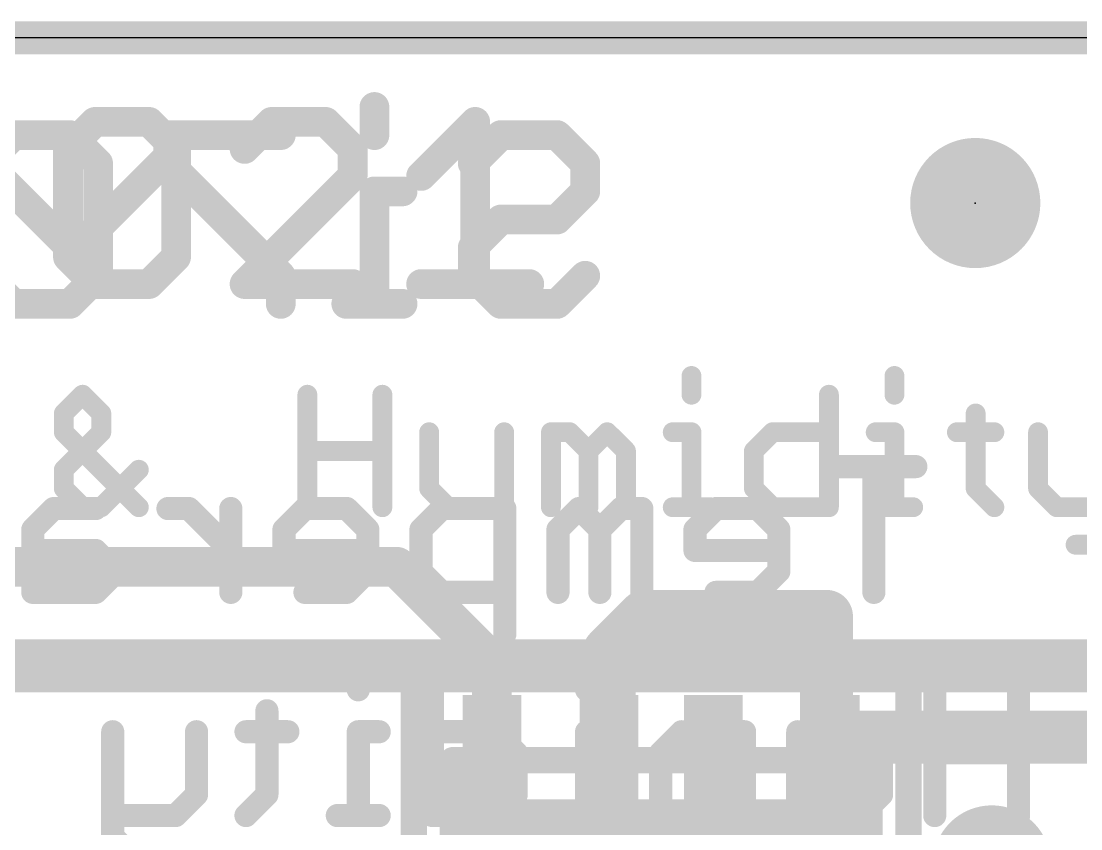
# Model space of a CAD drawing. Extents: x -0.1 to 25.5, y -0.1 to 17.9.
# Drawn here: x 12.23 to 20.37, y 11.7 to 17.91 of the extents above; entities that cross this region are included whole.
import ezdxf

# ---------------------------------------------------------------- set-up
doc = ezdxf.new("R2010")
doc.units = 0
for name, color, linetype in [('1', 12, 'CONTINUOUS'), ('16', 5, 'CONTINUOUS'), ('18', 110, 'CONTINUOUS'), ('20', 53, 'CONTINUOUS'), ('21', 40, 'CONTINUOUS'), ('22', 6, 'CONTINUOUS'), ('23', 53, 'CONTINUOUS'), ('51', 253, 'CONTINUOUS')]:
    doc.layers.add(name, color=color, linetype=linetype)

# ---------------------------------------------------------------- blocks, each defined once
blk = doc.blocks.new('PIE')
at = {"const_width": 0.5}
blk.add_lwpolyline([(0, -0.25, 1), (0, 0.25, 1), (0, -0.25)], format="xyb", dxfattribs=at)
blk = doc.blocks.new('RECT')
blk.add_solid([(-0.5, -0.5), (0.5, -0.5), (-0.5, 0.5), (0.5, 0.5)])
blk = doc.blocks.new('ROUNDV')
at = {"const_width": 0.5}
blk.add_lwpolyline([(0, -0.25, 1), (0, 0.25, 1), (0, -0.25)], format="xyb", dxfattribs=at)

msp = doc.modelspace()

# ---------------------------------------------------------------- linework, layer by layer
at = {"layer": '1'}
for points, const_width in [([(0, 17.78), (25.4, 17.78)], 0.254), ([(15.113, 13.716), (8.128, 13.716)], 0.3048), ([(15.845, 12.984), (15.113, 13.716)], 0.3048), ([(16.745, 13.062), (17.018, 13.335)], 0.4064), ([(17.018, 13.335), (18.415, 13.335)], 0.4064), ([(18.415, 13.335), (18.415, 12.31)], 0.4064), ([(16.745, 12.28), (16.745, 13.062)], 0.4064), ([(15.845, 12.28), (15.845, 12.984)], 0.3048), ([(18.445, 12.28), (18.572, 12.407)], 0.4064), ([(21.121, 12.407), (18.572, 12.407)], 0.4064), ([(18.415, 12.31), (18.445, 12.28)], 0.4064), ([(15.845, 11.714), (15.845, 12.28)], 0.3048), ([(17.545, 12.28), (17.545, 11.703)], 0.3048), ([(16.129, 11.43), (15.845, 11.714)], 0.3048), ([(17.545, 11.703), (17.272, 11.43)], 0.3048)]:
    msp.add_lwpolyline(points, dxfattribs=dict(at, const_width=const_width))
for points, const_width in [([(15.1669, 13.7699, 1), (15.0591, 13.6621)], 0.1524), ([(15.113, 13.6398, 1), (15.113, 13.7922)], 0.1524), ([(17.018, 13.4366, 1), (17.018, 13.2334)], 0.2032), ([(17.0898, 13.2632, 1), (16.9462, 13.4068)], 0.2032), ([(18.5166, 13.335, 1), (18.3134, 13.335)], 0.2032), ([(18.415, 13.2334, 1), (18.415, 13.4366)], 0.2032), ([(16.8466, 13.062, 1), (16.6434, 13.062)], 0.2032), ([(16.6732, 13.1338, 1), (16.8168, 12.9902)], 0.2032), ([(15.9212, 12.984, 1), (15.7688, 12.984)], 0.1524), ([(15.7911, 12.9301, 1), (15.8989, 13.0379)], 0.1524), ([(18.572, 12.5086, 1), (18.572, 12.3054)], 0.2032), ([(18.6438, 12.3352, 1), (18.5002, 12.4788)], 0.2032), ([(18.4868, 12.3818, 1), (18.3432, 12.2382)], 0.2032), ([(15.9212, 12.28, 1), (15.7688, 12.28)], 0.1524), ([(16.6434, 12.28, 1), (16.8466, 12.28)], 0.2032), ([(17.6212, 12.28, 1), (17.4688, 12.28)], 0.1524), ([(18.3134, 12.31, 1), (18.5166, 12.31)], 0.2032), ([(18.3732, 12.3518, 1), (18.5168, 12.2082)], 0.2032), ([(18.3732, 12.2082, 1), (18.5168, 12.3518)], 0.2032), ([(15.7688, 12.28, 1), (15.9212, 12.28)], 0.1524), ([(15.8989, 11.7679, 1), (15.7911, 11.6601)], 0.1524), ([(17.5989, 11.6491, 1), (17.4911, 11.7569)], 0.1524), ([(15.7688, 11.714, 1), (15.9212, 11.714)], 0.1524), ([(17.4688, 11.703, 1), (17.6212, 11.703)], 0.1524)]:
    msp.add_lwpolyline(points, format="xyb", dxfattribs=dict(at, const_width=const_width))
at = {"layer": '16'}
for points, const_width in [([(0, 17.78), (25.4, 17.78)], 0.254), ([(20.574, 12.954), (6.604, 12.954)], 0.4064)]:
    msp.add_lwpolyline(points, dxfattribs=dict(at, const_width=const_width))
at = {"layer": '20'}
msp.add_line((22.86, 17.78), (2.54, 17.78), dxfattribs=at)
at = {"layer": '21'}
for points, const_width in [([(12.5882, 16.9258), (12.7958, 17.1334)], 0.2286), ([(12.7958, 17.1334), (13.211, 17.1334)], 0.2286), ([(13.211, 17.1334), (13.4187, 16.9258)], 0.2286), ([(14.1523, 17.1334), (13.9447, 16.9258)], 0.2286), ([(14.5676, 17.1334), (14.1523, 17.1334)], 0.2286), ([(14.7752, 16.9258), (14.5676, 17.1334)], 0.2286), ([(15.3012, 16.7181), (15.7164, 17.1334)], 0.2286), ([(15.7164, 17.1334), (15.7164, 15.8877)], 0.2286), ([(12.5882, 16.0953), (12.5882, 16.9258)], 0.2286), ([(12.5882, 16.0953), (13.4187, 16.9258)], 0.2286), ([(13.4187, 16.9258), (13.4187, 16.0953)], 0.2286), ([(14.7752, 16.7181), (14.7752, 16.9258)], 0.2286), ([(13.9447, 15.8877), (14.7752, 16.7181)], 0.2286), ([(12.7958, 15.8877), (12.5882, 16.0953)], 0.2286), ([(13.4187, 16.0953), (13.211, 15.8877)], 0.2286), ([(13.211, 15.8877), (12.7958, 15.8877)], 0.2286), ([(14.7752, 15.8877), (13.9447, 15.8877)], 0.2286), ([(15.3012, 15.8877), (16.1317, 15.8877)], 0.2286), ([(17.3778, 15.1816), (17.3778, 15.0375)], 0.1524), ([(18.937, 15.1816), (18.937, 15.0375)], 0.1524), ([(12.7002, 15.0375), (12.5562, 14.8935)], 0.1524), ([(12.8443, 14.8935), (12.7002, 15.0375)], 0.1524), ([(14.4272, 14.1732), (14.4272, 15.0375)], 0.1524), ([(15.0034, 15.0375), (15.0034, 14.1732)], 0.1524), ([(18.4337, 15.0375), (18.4337, 14.1732)], 0.1524), ([(12.5562, 14.8935), (12.5562, 14.7494)], 0.1524), ([(12.8443, 14.7494), (12.8443, 14.8935)], 0.1524), ([(19.5607, 14.8935), (19.5607, 14.3173)], 0.1524), ([(12.5562, 14.4613), (12.8443, 14.7494)], 0.1524), ([(12.5562, 14.7494), (13.1324, 14.1732)], 0.1524), ([(15.3627, 14.7494), (15.3627, 14.3173)], 0.1524), ([(15.9389, 14.1732), (15.9389, 14.7494)], 0.1524), ([(16.2982, 14.1732), (16.2982, 14.7494)], 0.1524), ([(16.2982, 14.7494), (16.4423, 14.7494)], 0.1524), ([(16.4423, 14.7494), (16.5863, 14.6054)], 0.1524), ([(16.5863, 14.6054), (16.7304, 14.7494)], 0.1524), ([(16.7304, 14.7494), (16.8745, 14.6054)], 0.1524), ([(17.2338, 14.7494), (17.3778, 14.7494)], 0.1524), ([(17.3778, 14.7494), (17.3778, 14.1732)], 0.1524), ([(17.8574, 14.6054), (18.0015, 14.7494)], 0.1524), ([(18.0015, 14.7494), (18.4337, 14.7494)], 0.1524), ([(18.793, 14.7494), (18.937, 14.7494)], 0.1524), ([(18.937, 14.7494), (18.937, 14.1732)], 0.1524), ([(19.4166, 14.7494), (19.7047, 14.7494)], 0.1524), ([(20.0403, 14.7494), (20.0403, 14.3173)], 0.1524), ([(14.4272, 14.6054), (15.0034, 14.6054)], 0.1524), ([(16.5863, 14.6054), (16.5863, 14.1732)], 0.1524), ([(16.8745, 14.6054), (16.8745, 14.1732)], 0.1524), ([(17.8574, 14.3173), (17.8574, 14.6054)], 0.1524), ([(12.5562, 14.3173), (12.5562, 14.4613)], 0.1524), ([(13.1324, 14.4613), (12.8443, 14.1732)], 0.1524), ([(12.7002, 14.1732), (12.5562, 14.3173)], 0.1524), ([(15.3627, 14.3173), (15.5068, 14.1732)], 0.1524), ([(18.0015, 14.1732), (17.8574, 14.3173)], 0.1524), ([(19.5607, 14.3173), (19.7047, 14.1732)], 0.1524), ([(20.0403, 14.3173), (20.1844, 14.1732)], 0.1524), ([(12.8443, 14.1732), (12.7002, 14.1732)], 0.1524), ([(15.5068, 14.1732), (15.9389, 14.1732)], 0.1524), ([(17.2338, 14.1732), (17.5219, 14.1732)], 0.1524), ([(18.4337, 14.1732), (18.0015, 14.1732)], 0.1524), ([(18.793, 14.1732), (19.0811, 14.1732)], 0.1524), ([(20.1844, 14.1732), (20.6165, 14.1732)], 0.1524), ([(20.4725, 13.8851), (20.3284, 13.8851)], 0.1524), ([(15.245, 10.03), (15.245, 12.83)], 0.2032), ([(19.045, 12.83), (19.045, 10.03)], 0.2032)]:
    msp.add_lwpolyline(points, dxfattribs=dict(at, const_width=const_width))
for points, const_width in [([(12.7958, 17.1905, 1), (12.7958, 17.0762)], 0.1143), ([(12.8362, 17.093, 1), (12.7554, 17.1738)], 0.1143), ([(13.2515, 17.1738, 1), (13.1706, 17.093)], 0.1143), ([(13.211, 17.0762, 1), (13.211, 17.1905)], 0.1143), ([(14.1523, 17.1905, 1), (14.1523, 17.0762)], 0.1143), ([(14.1927, 17.093, 1), (14.1119, 17.1738)], 0.1143), ([(14.608, 17.1738, 1), (14.5271, 17.093)], 0.1143), ([(14.5676, 17.0762, 1), (14.5676, 17.1905)], 0.1143), ([(15.7736, 17.1334, 1), (15.6593, 17.1334)], 0.1143), ([(15.7569, 17.093, 1), (15.676, 17.1738)], 0.1143), ([(12.5478, 16.9662, 1), (12.6286, 16.8853)], 0.1143), ([(12.6454, 16.9258, 1), (12.5311, 16.9258)], 0.1143), ([(13.4758, 16.9258, 1), (13.3615, 16.9258)], 0.1143), ([(13.4591, 16.8853, 1), (13.3782, 16.9662)], 0.1143), ([(13.3782, 16.8853, 1), (13.4591, 16.9662)], 0.1143), ([(13.9043, 16.9662, 1), (13.9851, 16.8853)], 0.1143), ([(14.8323, 16.9258, 1), (14.718, 16.9258)], 0.1143), ([(14.7347, 16.8853, 1), (14.8156, 16.9662)], 0.1143), ([(14.718, 16.7181, 1), (14.8323, 16.7181)], 0.1143), ([(14.8156, 16.6777, 1), (14.7347, 16.7586)], 0.1143), ([(15.2608, 16.7586, 1), (15.3416, 16.6777)], 0.1143), ([(12.6286, 16.1357, 1), (12.5478, 16.0549)], 0.1143), ([(13.4591, 16.0549, 1), (13.3782, 16.1357)], 0.1143), ([(12.5478, 16.1357, 1), (12.6286, 16.0549)], 0.1143), ([(12.5311, 16.0953, 1), (12.6454, 16.0953)], 0.1143), ([(13.3615, 16.0953, 1), (13.4758, 16.0953)], 0.1143), ([(12.7958, 15.9449, 1), (12.7958, 15.8306)], 0.1143), ([(12.7554, 15.8473, 1), (12.8362, 15.9281)], 0.1143), ([(13.1706, 15.9281, 1), (13.2515, 15.8473)], 0.1143), ([(13.211, 15.8306, 1), (13.211, 15.9449)], 0.1143), ([(13.9447, 15.9449, 1), (13.9447, 15.8306)], 0.1143), ([(13.9043, 15.9281, 1), (13.9851, 15.8473)], 0.1143), ([(14.7752, 15.8306, 1), (14.7752, 15.9449)], 0.1143), ([(15.3012, 15.9449, 1), (15.3012, 15.8306)], 0.1143), ([(16.1317, 15.8306, 1), (16.1317, 15.9449)], 0.1143), ([(15.6593, 15.8877, 1), (15.7736, 15.8877)], 0.1143), ([(17.4159, 15.1816, 1), (17.3397, 15.1816)], 0.0762), ([(18.9751, 15.1816, 1), (18.8989, 15.1816)], 0.0762), ([(12.7272, 15.0645, 1), (12.6733, 15.0106)], 0.0762), ([(12.7272, 15.0106, 1), (12.6733, 15.0645)], 0.0762), ([(14.4653, 15.0375, 1), (14.3891, 15.0375)], 0.0762), ([(15.0415, 15.0375, 1), (14.9653, 15.0375)], 0.0762), ([(17.3397, 15.0375, 1), (17.4159, 15.0375)], 0.0762), ([(18.4718, 15.0375, 1), (18.3956, 15.0375)], 0.0762), ([(18.8989, 15.0375, 1), (18.9751, 15.0375)], 0.0762), ([(12.5292, 14.9204, 1), (12.5831, 14.8665)], 0.0762), ([(12.5943, 14.8935, 1), (12.5181, 14.8935)], 0.0762), ([(12.8824, 14.8935, 1), (12.8062, 14.8935)], 0.0762), ([(12.8173, 14.8665, 1), (12.8712, 14.9204)], 0.0762), ([(19.5988, 14.8935, 1), (19.5226, 14.8935)], 0.0762), ([(12.5831, 14.7764, 1), (12.5292, 14.7225)], 0.0762), ([(12.8712, 14.7225, 1), (12.8173, 14.7764)], 0.0762), ([(15.4008, 14.7494, 1), (15.3246, 14.7494)], 0.0762), ([(15.977, 14.7494, 1), (15.9008, 14.7494)], 0.0762), ([(16.3363, 14.7494, 1), (16.2601, 14.7494)], 0.0762), ([(16.2982, 14.7875, 1), (16.2982, 14.7113)], 0.0762), ([(16.4692, 14.7764, 1), (16.4153, 14.7225)], 0.0762), ([(16.4423, 14.7113, 1), (16.4423, 14.7875)], 0.0762), ([(16.7573, 14.7764, 1), (16.7035, 14.7225)], 0.0762), ([(16.7573, 14.7225, 1), (16.7035, 14.7764)], 0.0762), ([(17.2338, 14.7875, 1), (17.2338, 14.7113)], 0.0762), ([(17.4159, 14.7494, 1), (17.3397, 14.7494)], 0.0762), ([(17.3778, 14.7113, 1), (17.3778, 14.7875)], 0.0762), ([(18.0015, 14.7875, 1), (18.0015, 14.7113)], 0.0762), ([(18.0284, 14.7225, 1), (17.9745, 14.7764)], 0.0762), ([(18.4337, 14.7113, 1), (18.4337, 14.7875)], 0.0762), ([(18.793, 14.7875, 1), (18.793, 14.7113)], 0.0762), ([(18.9751, 14.7494, 1), (18.8989, 14.7494)], 0.0762), ([(18.937, 14.7113, 1), (18.937, 14.7875)], 0.0762), ([(19.4166, 14.7875, 1), (19.4166, 14.7113)], 0.0762), ([(19.7047, 14.7113, 1), (19.7047, 14.7875)], 0.0762), ([(20.0784, 14.7494, 1), (20.0022, 14.7494)], 0.0762), ([(12.5181, 14.7494, 1), (12.5943, 14.7494)], 0.0762), ([(12.8062, 14.7494, 1), (12.8824, 14.7494)], 0.0762), ([(14.4272, 14.6435, 1), (14.4272, 14.5673)], 0.0762), ([(15.0034, 14.5673, 1), (15.0034, 14.6435)], 0.0762), ([(16.6244, 14.6054, 1), (16.5482, 14.6054)], 0.0762), ([(16.5594, 14.6323, 1), (16.6133, 14.5784)], 0.0762), ([(16.5594, 14.5784, 1), (16.6133, 14.6323)], 0.0762), ([(16.9126, 14.6054, 1), (16.8364, 14.6054)], 0.0762), ([(16.8475, 14.5784, 1), (16.9014, 14.6323)], 0.0762), ([(17.8955, 14.6054, 1), (17.8193, 14.6054)], 0.0762), ([(17.8305, 14.6323, 1), (17.8844, 14.5784)], 0.0762), ([(12.5292, 14.4883, 1), (12.5831, 14.4344)], 0.0762), ([(12.5943, 14.4613, 1), (12.5181, 14.4613)], 0.0762), ([(13.1593, 14.4344, 1), (13.1054, 14.4883)], 0.0762), ([(12.5831, 14.3442, 1), (12.5292, 14.2903)], 0.0762), ([(12.5181, 14.3173, 1), (12.5943, 14.3173)], 0.0762), ([(15.3897, 14.3442, 1), (15.3358, 14.2903)], 0.0762), ([(15.3246, 14.3173, 1), (15.4008, 14.3173)], 0.0762), ([(17.8844, 14.3442, 1), (17.8305, 14.2903)], 0.0762), ([(17.8193, 14.3173, 1), (17.8955, 14.3173)], 0.0762), ([(19.5876, 14.3442, 1), (19.5337, 14.2903)], 0.0762), ([(19.5226, 14.3173, 1), (19.5988, 14.3173)], 0.0762), ([(20.0672, 14.3442, 1), (20.0134, 14.2903)], 0.0762), ([(20.0022, 14.3173, 1), (20.0784, 14.3173)], 0.0762), ([(12.7002, 14.2113, 1), (12.7002, 14.1351)], 0.0762), ([(12.8443, 14.1351, 1), (12.8443, 14.2113)], 0.0762), ([(15.5068, 14.2113, 1), (15.5068, 14.1351)], 0.0762), ([(15.9389, 14.1351, 1), (15.9389, 14.2113)], 0.0762), ([(17.2338, 14.2113, 1), (17.2338, 14.1351)], 0.0762), ([(17.5219, 14.1351, 1), (17.5219, 14.2113)], 0.0762), ([(18.0015, 14.2113, 1), (18.0015, 14.1351)], 0.0762), ([(18.4337, 14.1351, 1), (18.4337, 14.2113)], 0.0762), ([(18.793, 14.2113, 1), (18.793, 14.1351)], 0.0762), ([(19.0811, 14.1351, 1), (19.0811, 14.2113)], 0.0762), ([(20.1844, 14.2113, 1), (20.1844, 14.1351)], 0.0762), ([(12.6733, 14.1463, 1), (12.7272, 14.2001)], 0.0762), ([(12.8173, 14.2001, 1), (12.8712, 14.1463)], 0.0762), ([(13.1054, 14.1463, 1), (13.1593, 14.2001)], 0.0762), ([(14.3891, 14.1732, 1), (14.4653, 14.1732)], 0.0762), ([(14.9653, 14.1732, 1), (15.0415, 14.1732)], 0.0762), ([(15.4798, 14.1463, 1), (15.5337, 14.2001)], 0.0762), ([(15.9008, 14.1732, 1), (15.977, 14.1732)], 0.0762), ([(16.2601, 14.1732, 1), (16.3363, 14.1732)], 0.0762), ([(16.5482, 14.1732, 1), (16.6244, 14.1732)], 0.0762), ([(16.8364, 14.1732, 1), (16.9126, 14.1732)], 0.0762), ([(17.3397, 14.1732, 1), (17.4159, 14.1732)], 0.0762), ([(17.9745, 14.1463, 1), (18.0284, 14.2001)], 0.0762), ([(18.3956, 14.1732, 1), (18.4718, 14.1732)], 0.0762), ([(18.8989, 14.1732, 1), (18.9751, 14.1732)], 0.0762), ([(19.6778, 14.1463, 1), (19.7317, 14.2001)], 0.0762), ([(20.1574, 14.1463, 1), (20.2113, 14.2001)], 0.0762), ([(20.3284, 13.9232, 1), (20.3284, 13.847)], 0.0762), ([(15.2958, 12.83, 1), (15.1942, 12.83)], 0.1016), ([(19.0958, 12.83, 1), (18.9942, 12.83)], 0.1016)]:
    msp.add_lwpolyline(points, format="xyb", dxfattribs=dict(at, const_width=const_width))
at = {"layer": '22'}
for points, const_width in [([(14.9994, 17.2479, 1), (14.8851, 17.2479)], 0.1143), ([(12.2117, 16.9914, 1), (12.1309, 17.0722)], 0.1143), ([(12.6439, 17.0722, 1), (12.5631, 16.9914)], 0.1143), ([(12.6035, 16.9747, 1), (12.6035, 17.089)], 0.1143), ([(13.3585, 17.089, 1), (13.3585, 16.9747)], 0.1143), ([(13.4157, 17.0318, 1), (13.3014, 17.0318)], 0.1143), ([(14.2229, 16.9747, 1), (14.2229, 17.089)], 0.1143), ([(15.9134, 17.089, 1), (15.9134, 16.9747)], 0.1143), ([(15.9538, 16.9914, 1), (15.873, 17.0722)], 0.1143), ([(16.386, 17.0722, 1), (16.3052, 16.9914)], 0.1143), ([(16.3456, 16.9747, 1), (16.3456, 17.089)], 0.1143), ([(14.8851, 17.0318, 1), (14.9994, 17.0318)], 0.1143), ([(12.8767, 16.8157, 1), (12.7624, 16.8157)], 0.1143), ([(12.7792, 16.7753, 1), (12.86, 16.8561)], 0.1143), ([(13.3989, 16.8561, 1), (13.3181, 16.7753)], 0.1143), ([(13.3014, 16.8157, 1), (13.4157, 16.8157)], 0.1143), ([(15.6569, 16.8561, 1), (15.7377, 16.7753)], 0.1143), ([(16.6188, 16.8157, 1), (16.5045, 16.8157)], 0.1143), ([(16.5212, 16.7753, 1), (16.6021, 16.8561)], 0.1143), ([(14.9994, 16.5996, 1), (14.8851, 16.5996)], 0.1143), ([(14.9423, 16.6568, 1), (14.9423, 16.5425)], 0.1143), ([(15.1584, 16.5425, 1), (15.1584, 16.6568)], 0.1143), ([(16.6021, 16.5592, 1), (16.5212, 16.64)], 0.1143), ([(16.5045, 16.5996, 1), (16.6188, 16.5996)], 0.1143), ([(15.9134, 16.4407, 1), (15.9134, 16.3264)], 0.1143), ([(15.9538, 16.3431, 1), (15.873, 16.424)], 0.1143), ([(16.3052, 16.424, 1), (16.386, 16.3431)], 0.1143), ([(16.3456, 16.3264, 1), (16.3456, 16.4407)], 0.1143), ([(15.7545, 16.1675, 1), (15.6402, 16.1675)], 0.1143), ([(15.6569, 16.2079, 1), (15.7377, 16.1271)], 0.1143), ([(12.86, 15.911, 1), (12.7792, 15.9918)], 0.1143), ([(12.7792, 15.911, 1), (12.86, 15.9918)], 0.1143), ([(14.28, 15.9514, 1), (14.1657, 15.9514)], 0.1143), ([(14.1824, 15.911, 1), (14.2633, 15.9918)], 0.1143), ([(15.7377, 15.9918, 1), (15.6569, 15.911)], 0.1143), ([(16.6021, 15.911, 1), (16.5212, 15.9918)], 0.1143), ([(12.7624, 15.9514, 1), (12.8767, 15.9514)], 0.1143), ([(15.6402, 15.9514, 1), (15.7545, 15.9514)], 0.1143), ([(12.1309, 15.6949, 1), (12.2117, 15.7757)], 0.1143), ([(12.5631, 15.7757, 1), (12.6439, 15.6949)], 0.1143), ([(12.6035, 15.6782, 1), (12.6035, 15.7925)], 0.1143), ([(14.1657, 15.7353, 1), (14.28, 15.7353)], 0.1143), ([(14.7262, 15.7925, 1), (14.7262, 15.6782)], 0.1143), ([(14.8851, 15.7353, 1), (14.9994, 15.7353)], 0.1143), ([(15.1584, 15.6782, 1), (15.1584, 15.7925)], 0.1143), ([(15.9134, 15.7925, 1), (15.9134, 15.6782)], 0.1143), ([(15.873, 15.6949, 1), (15.9538, 15.7757)], 0.1143), ([(16.3052, 15.7757, 1), (16.386, 15.6949)], 0.1143), ([(16.3456, 15.6782, 1), (16.3456, 15.7925)], 0.1143), ([(18.4573, 14.5296, 1), (18.4573, 14.4407)], 0.0889), ([(18.8237, 14.4852, 1), (18.7348, 14.4852)], 0.0889), ([(19.1013, 14.4407, 1), (19.1013, 14.5296)], 0.0889), ([(12.4789, 14.2076, 1), (12.4789, 14.1187)], 0.0889), ([(12.5103, 14.1317, 1), (12.4475, 14.1946)], 0.0889), ([(12.8009, 14.1187, 1), (12.8009, 14.2076)], 0.0889), ([(13.356, 14.2076, 1), (13.356, 14.1187)], 0.0889), ([(13.5484, 14.1946, 1), (13.4855, 14.1317)], 0.0889), ([(13.517, 14.1187, 1), (13.517, 14.2076)], 0.0889), ([(13.8834, 14.1632, 1), (13.7945, 14.1632)], 0.0889), ([(14.4084, 14.2076, 1), (14.4084, 14.1187)], 0.0889), ([(14.4398, 14.1317, 1), (14.377, 14.1946)], 0.0889), ([(14.7619, 14.1946, 1), (14.699, 14.1317)], 0.0889), ([(14.7304, 14.1187, 1), (14.7304, 14.2076)], 0.0889), ([(15.4609, 14.2076, 1), (15.4609, 14.1187)], 0.0889), ([(15.4923, 14.1317, 1), (15.4294, 14.1946)], 0.0889), ([(15.9883, 14.1632, 1), (15.8994, 14.1632)], 0.0889), ([(15.9439, 14.1187, 1), (15.9439, 14.2076)], 0.0889), ([(16.5448, 14.1946, 1), (16.4819, 14.1317)], 0.0889), ([(16.5448, 14.1317, 1), (16.4819, 14.1946)], 0.0889), ([(16.8353, 14.2076, 1), (16.8353, 14.1187)], 0.0889), ([(16.8668, 14.1317, 1), (16.8039, 14.1946)], 0.0889), ([(17.0408, 14.1632, 1), (16.9519, 14.1632)], 0.0889), ([(16.9963, 14.1187, 1), (16.9963, 14.2076)], 0.0889), ([(17.5658, 14.2076, 1), (17.5658, 14.1187)], 0.0889), ([(17.5972, 14.1317, 1), (17.5344, 14.1946)], 0.0889), ([(17.9192, 14.1946, 1), (17.8564, 14.1317)], 0.0889), ([(17.8878, 14.1187, 1), (17.8878, 14.2076)], 0.0889), ([(12.3624, 14.0022, 1), (12.2735, 14.0022)], 0.0889), ([(14.2919, 14.0022, 1), (14.203, 14.0022)], 0.0889), ([(14.9359, 14.0022, 1), (14.847, 14.0022)], 0.0889), ([(15.3443, 14.0022, 1), (15.2554, 14.0022)], 0.0889), ([(16.3968, 14.0022, 1), (16.3079, 14.0022)], 0.0889), ([(16.7188, 14.0022, 1), (16.6299, 14.0022)], 0.0889), ([(17.4492, 14.0022, 1), (17.3603, 14.0022)], 0.0889), ([(18.0933, 14.0022, 1), (18.0044, 14.0022)], 0.0889), ([(12.2865, 14.0336, 1), (12.3493, 13.9707)], 0.0889), ([(14.216, 14.0336, 1), (14.2788, 13.9707)], 0.0889), ([(14.86, 13.9707, 1), (14.9229, 14.0336)], 0.0889), ([(15.2684, 14.0336, 1), (15.3313, 13.9707)], 0.0889), ([(16.3209, 14.0336, 1), (16.3838, 13.9707)], 0.0889), ([(16.6429, 14.0336, 1), (16.7058, 13.9707)], 0.0889), ([(16.6429, 13.9707, 1), (16.7058, 14.0336)], 0.0889), ([(17.3734, 14.0336, 1), (17.4362, 13.9707)], 0.0889), ([(18.0174, 13.9707, 1), (18.0802, 14.0336)], 0.0889), ([(12.3179, 13.8856, 1), (12.3179, 13.7967)], 0.0889), ([(12.8323, 13.8726, 1), (12.7695, 13.8097)], 0.0889), ([(12.8009, 13.7967, 1), (12.8009, 13.8856)], 0.0889), ([(14.2474, 13.8856, 1), (14.2474, 13.7967)], 0.0889), ([(14.8914, 13.7967, 1), (14.8914, 13.8856)], 0.0889), ([(17.4048, 13.8856, 1), (17.4048, 13.7967)], 0.0889), ([(18.0488, 13.7967, 1), (18.0488, 13.8856)], 0.0889), ([(13.8075, 13.8097, 1), (13.8704, 13.8726)], 0.0889), ([(14.203, 13.8412, 1), (14.2919, 13.8412)], 0.0889), ([(17.3603, 13.8412, 1), (17.4492, 13.8412)], 0.0889), ([(12.9934, 13.6487, 1), (12.9305, 13.7116)], 0.0889), ([(14.9229, 13.6487, 1), (14.86, 13.7116)], 0.0889), ([(15.3313, 13.7116, 1), (15.2684, 13.6487)], 0.0889), ([(18.0802, 13.6487, 1), (18.0174, 13.7116)], 0.0889), ([(12.9305, 13.6487, 1), (12.9934, 13.7116)], 0.0889), ([(14.847, 13.6802, 1), (14.9359, 13.6802)], 0.0889), ([(15.2554, 13.6802, 1), (15.3443, 13.6802)], 0.0889), ([(18.0044, 13.6802, 1), (18.0933, 13.6802)], 0.0889), ([(12.3179, 13.5636, 1), (12.3179, 13.4747)], 0.0889), ([(12.7695, 13.5506, 1), (12.8323, 13.4877)], 0.0889), ([(12.8009, 13.4747, 1), (12.8009, 13.5636)], 0.0889), ([(14.4084, 13.5636, 1), (14.4084, 13.4747)], 0.0889), ([(14.699, 13.5506, 1), (14.7619, 13.4877)], 0.0889), ([(14.7304, 13.4747, 1), (14.7304, 13.5636)], 0.0889), ([(15.4609, 13.5636, 1), (15.4609, 13.4747)], 0.0889), ([(15.4294, 13.4877, 1), (15.4923, 13.5506)], 0.0889), ([(15.9439, 13.4747, 1), (15.9439, 13.5636)], 0.0889), ([(17.5658, 13.5636, 1), (17.5658, 13.4747)], 0.0889), ([(17.8564, 13.5506, 1), (17.9192, 13.4877)], 0.0889), ([(17.8878, 13.4747, 1), (17.8878, 13.5636)], 0.0889), ([(12.2735, 13.5191, 1), (12.3624, 13.5191)], 0.0889), ([(13.7945, 13.5191, 1), (13.8834, 13.5191)], 0.0889), ([(16.3079, 13.5191, 1), (16.3968, 13.5191)], 0.0889), ([(16.6299, 13.5191, 1), (16.7188, 13.5191)], 0.0889), ([(16.9519, 13.5191, 1), (17.0408, 13.5191)], 0.0889), ([(18.7348, 13.5191, 1), (18.8237, 13.5191)], 0.0889), ([(15.8994, 13.1971, 1), (15.9883, 13.1971)], 0.0889), ([(14.8626, 12.9317, 1), (14.7737, 12.9317)], 0.0889), ([(16.6167, 12.9317, 1), (16.5278, 12.9317)], 0.0889), ([(14.7737, 12.7707, 1), (14.8626, 12.7707)], 0.0889), ([(15.432, 12.7707, 1), (15.3431, 12.7707)], 0.0889), ([(16.5278, 12.7707, 1), (16.6167, 12.7707)], 0.0889), ([(19.291, 12.7707, 1), (19.2021, 12.7707)], 0.0889), ([(19.9351, 12.7707, 1), (19.8462, 12.7707)], 0.0889), ([(14.1609, 12.6097, 1), (14.072, 12.6097)], 0.0889), ([(12.9763, 12.4487, 1), (12.8874, 12.4487)], 0.0889), ([(13.6203, 12.4487, 1), (13.5314, 12.4487)], 0.0889), ([(13.9555, 12.4931, 1), (13.9555, 12.4042)], 0.0889), ([(14.2775, 12.4042, 1), (14.2775, 12.4931)], 0.0889), ([(14.8181, 12.4931, 1), (14.8181, 12.4042)], 0.0889), ([(14.8626, 12.4487, 1), (14.7737, 12.4487)], 0.0889), ([(14.9791, 12.4042, 1), (14.9791, 12.4931)], 0.0889), ([(15.3876, 12.4931, 1), (15.3876, 12.4042)], 0.0889), ([(15.902, 12.4801, 1), (15.8392, 12.4172)], 0.0889), ([(15.8706, 12.4042, 1), (15.8706, 12.4931)], 0.0889), ([(16.5722, 12.4931, 1), (16.5722, 12.4042)], 0.0889), ([(16.6167, 12.4487, 1), (16.5278, 12.4487)], 0.0889), ([(16.7332, 12.4042, 1), (16.7332, 12.4931)], 0.0889), ([(17.3341, 12.4801, 1), (17.2712, 12.4172)], 0.0889), ([(17.3341, 12.4172, 1), (17.2712, 12.4801)], 0.0889), ([(17.6247, 12.4931, 1), (17.6247, 12.4042)], 0.0889), ([(17.6561, 12.4172, 1), (17.5933, 12.4801)], 0.0889), ([(17.8301, 12.4487, 1), (17.7412, 12.4487)], 0.0889), ([(17.7857, 12.4042, 1), (17.7857, 12.4931)], 0.0889), ([(18.2386, 12.4487, 1), (18.1497, 12.4487)], 0.0889), ([(18.8826, 12.4487, 1), (18.7937, 12.4487)], 0.0889), ([(16.076, 12.2877, 1), (15.9871, 12.2877)], 0.0889), ([(17.1861, 12.2877, 1), (17.0972, 12.2877)], 0.0889), ([(17.5081, 12.2877, 1), (17.4192, 12.2877)], 0.0889), ([(19.2466, 12.3321, 1), (19.2466, 12.2432)], 0.0889), ([(19.8906, 12.2432, 1), (19.8906, 12.3321)], 0.0889), ([(16.0002, 12.2562, 1), (16.063, 12.3191)], 0.0889), ([(17.1102, 12.3191, 1), (17.1731, 12.2562)], 0.0889), ([(17.4323, 12.3191, 1), (17.4951, 12.2562)], 0.0889), ([(17.4323, 12.2562, 1), (17.4951, 12.3191)], 0.0889), ([(13.6073, 11.9342, 1), (13.5444, 11.9971)], 0.0889), ([(14.1479, 11.9342, 1), (14.0851, 11.9971)], 0.0889), ([(16.063, 11.9342, 1), (16.0002, 11.9971)], 0.0889), ([(18.8696, 11.9342, 1), (18.8067, 11.9971)], 0.0889), ([(13.5314, 11.9657, 1), (13.6203, 11.9657)], 0.0889), ([(14.072, 11.9657, 1), (14.1609, 11.9657)], 0.0889), ([(15.9871, 11.9657, 1), (16.076, 11.9657)], 0.0889), ([(18.7937, 11.9657, 1), (18.8826, 11.9657)], 0.0889), ([(12.9318, 11.8491, 1), (12.9318, 11.7602)], 0.0889), ([(13.4149, 11.7602, 1), (13.4149, 11.8491)], 0.0889), ([(14.6571, 11.8491, 1), (14.6571, 11.7602)], 0.0889), ([(14.9791, 11.7602, 1), (14.9791, 11.8491)], 0.0889), ([(15.3876, 11.8491, 1), (15.3876, 11.7602)], 0.0889), ([(15.8706, 11.7602, 1), (15.8706, 11.8491)], 0.0889), ([(16.4112, 11.8491, 1), (16.4112, 11.7602)], 0.0889), ([(16.7332, 11.7602, 1), (16.7332, 11.8491)], 0.0889), ([(18.1941, 11.8491, 1), (18.1941, 11.7602)], 0.0889), ([(18.6771, 11.7602, 1), (18.6771, 11.8491)], 0.0889), ([(13.3834, 11.8361, 1), (13.4463, 11.7732)], 0.0889), ([(13.9241, 11.8361, 1), (13.9869, 11.7732)], 0.0889), ([(14.7737, 11.8047, 1), (14.8626, 11.8047)], 0.0889), ([(15.3431, 11.8047, 1), (15.432, 11.8047)], 0.0889), ([(15.8392, 11.8361, 1), (15.902, 11.7732)], 0.0889), ([(16.5278, 11.8047, 1), (16.6167, 11.8047)], 0.0889), ([(17.0972, 11.8047, 1), (17.1861, 11.8047)], 0.0889), ([(17.4192, 11.8047, 1), (17.5081, 11.8047)], 0.0889), ([(17.7412, 11.8047, 1), (17.8301, 11.8047)], 0.0889), ([(18.1497, 11.8047, 1), (18.2386, 11.8047)], 0.0889), ([(18.6457, 11.8361, 1), (18.7086, 11.7732)], 0.0889), ([(19.2021, 11.8047, 1), (19.291, 11.8047)], 0.0889), ([(19.8462, 11.8047, 1), (19.9351, 11.8047)], 0.0889), ([(12.9633, 11.6751, 1), (12.9004, 11.6122)], 0.0889)]:
    msp.add_lwpolyline(points, format="xyb", dxfattribs=dict(at, const_width=const_width))
for points, const_width in [([(14.9423, 17.2479), (14.9423, 17.0318)], 0.2286), ([(12.1713, 17.0318), (11.9552, 16.8157)], 0.2286), ([(12.6035, 17.0318), (12.1713, 17.0318)], 0.2286), ([(12.8196, 16.8157), (12.6035, 17.0318)], 0.2286), ([(14.2229, 17.0318), (13.3585, 17.0318)], 0.2286), ([(13.3585, 17.0318), (13.3585, 16.8157)], 0.2286), ([(15.6973, 16.8157), (15.9134, 17.0318)], 0.2286), ([(15.9134, 17.0318), (16.3456, 17.0318)], 0.2286), ([(16.3456, 17.0318), (16.5617, 16.8157)], 0.2286), ([(12.8196, 15.9514), (11.9552, 16.8157)], 0.2286), ([(12.8196, 15.9514), (12.8196, 16.8157)], 0.2286), ([(13.3585, 16.8157), (14.2229, 15.9514)], 0.2286), ([(16.5617, 16.8157), (16.5617, 16.5996)], 0.2286), ([(15.1584, 16.5996), (14.9423, 16.5996)], 0.2286), ([(14.9423, 16.5996), (14.9423, 15.7353)], 0.2286), ([(16.5617, 16.5996), (16.3456, 16.3836)], 0.2286), ([(15.9134, 16.3836), (15.6973, 16.1675)], 0.2286), ([(16.3456, 16.3836), (15.9134, 16.3836)], 0.2286), ([(15.6973, 16.1675), (15.6973, 15.9514)], 0.2286), ([(11.9552, 15.9514), (12.1713, 15.7353)], 0.2286), ([(12.6035, 15.7353), (12.8196, 15.9514)], 0.2286), ([(14.2229, 15.9514), (14.2229, 15.7353)], 0.2286), ([(15.6973, 15.9514), (15.9134, 15.7353)], 0.2286), ([(16.3456, 15.7353), (16.5617, 15.9514)], 0.2286), ([(12.1713, 15.7353), (12.6035, 15.7353)], 0.2286), ([(15.1584, 15.7353), (14.7262, 15.7353)], 0.2286), ([(15.9134, 15.7353), (16.3456, 15.7353)], 0.2286), ([(19.1013, 14.4852), (18.4573, 14.4852)], 0.1778), ([(18.7793, 13.5191), (18.7793, 14.4852)], 0.1778), ([(12.4789, 14.1632), (12.3179, 14.0022)], 0.1778), ([(12.8009, 14.1632), (12.4789, 14.1632)], 0.1778), ([(13.517, 14.1632), (13.356, 14.1632)], 0.1778), ([(13.839, 13.8412), (13.517, 14.1632)], 0.1778), ([(13.839, 13.5191), (13.839, 14.1632)], 0.1778), ([(14.4084, 14.1632), (14.2474, 14.0022)], 0.1778), ([(14.7304, 14.1632), (14.4084, 14.1632)], 0.1778), ([(14.8914, 14.0022), (14.7304, 14.1632)], 0.1778), ([(15.4609, 14.1632), (15.2999, 14.0022)], 0.1778), ([(15.9439, 14.1632), (15.4609, 14.1632)], 0.1778), ([(15.9439, 13.1971), (15.9439, 14.1632)], 0.1778), ([(16.5133, 14.1632), (16.3523, 14.0022)], 0.1778), ([(16.6743, 14.0022), (16.5133, 14.1632)], 0.1778), ([(16.8353, 14.1632), (16.6743, 14.0022)], 0.1778), ([(16.9963, 14.1632), (16.8353, 14.1632)], 0.1778), ([(16.9963, 13.5191), (16.9963, 14.1632)], 0.1778), ([(17.5658, 14.1632), (17.4048, 14.0022)], 0.1778), ([(17.8878, 14.1632), (17.5658, 14.1632)], 0.1778), ([(18.0488, 14.0022), (17.8878, 14.1632)], 0.1778), ([(12.3179, 14.0022), (12.3179, 13.5191)], 0.1778), ([(14.2474, 14.0022), (14.2474, 13.8412)], 0.1778), ([(14.8914, 13.6802), (14.8914, 14.0022)], 0.1778), ([(15.2999, 14.0022), (15.2999, 13.6802)], 0.1778), ([(16.3523, 14.0022), (16.3523, 13.5191)], 0.1778), ([(16.6743, 14.0022), (16.6743, 13.5191)], 0.1778), ([(17.4048, 14.0022), (17.4048, 13.8412)], 0.1778), ([(18.0488, 13.6802), (18.0488, 14.0022)], 0.1778), ([(12.8009, 13.8412), (12.3179, 13.8412)], 0.1778), ([(12.9619, 13.6802), (12.8009, 13.8412)], 0.1778), ([(14.2474, 13.8412), (14.8914, 13.8412)], 0.1778), ([(17.4048, 13.8412), (18.0488, 13.8412)], 0.1778), ([(12.8009, 13.5191), (12.9619, 13.6802)], 0.1778), ([(14.7304, 13.5191), (14.8914, 13.6802)], 0.1778), ([(15.2999, 13.6802), (15.4609, 13.5191)], 0.1778), ([(17.8878, 13.5191), (18.0488, 13.6802)], 0.1778), ([(12.3179, 13.5191), (12.8009, 13.5191)], 0.1778), ([(14.4084, 13.5191), (14.7304, 13.5191)], 0.1778), ([(15.4609, 13.5191), (15.9439, 13.5191)], 0.1778), ([(17.5658, 13.5191), (17.8878, 13.5191)], 0.1778), ([(14.8181, 12.9317), (14.8181, 12.7707)], 0.1778), ([(16.5722, 12.9317), (16.5722, 12.7707)], 0.1778), ([(15.3876, 12.7707), (15.3876, 11.8047)], 0.1778), ([(19.2466, 12.7707), (19.2466, 11.8047)], 0.1778), ([(19.8906, 11.8047), (19.8906, 12.7707)], 0.1778), ([(14.1165, 12.6097), (14.1165, 11.9657)], 0.1778), ([(12.9318, 12.4487), (12.9318, 11.6436)], 0.1778), ([(13.5759, 12.4487), (13.5759, 11.9657)], 0.1778), ([(14.2775, 12.4487), (13.9555, 12.4487)], 0.1778), ([(14.9791, 12.4487), (14.8181, 12.4487)], 0.1778), ([(14.8181, 12.4487), (14.8181, 11.8047)], 0.1778), ([(15.8706, 12.4487), (15.3876, 12.4487)], 0.1778), ([(16.0316, 12.2877), (15.8706, 12.4487)], 0.1778), ([(16.7332, 12.4487), (16.5722, 12.4487)], 0.1778), ([(16.5722, 12.4487), (16.5722, 11.8047)], 0.1778), ([(17.3027, 12.4487), (17.1417, 12.2877)], 0.1778), ([(17.4637, 12.2877), (17.3027, 12.4487)], 0.1778), ([(17.6247, 12.4487), (17.4637, 12.2877)], 0.1778), ([(17.7857, 12.4487), (17.6247, 12.4487)], 0.1778), ([(17.7857, 11.8047), (17.7857, 12.4487)], 0.1778), ([(18.1941, 11.8047), (18.1941, 12.4487)], 0.1778), ([(18.8382, 12.4487), (18.8382, 11.9657)], 0.1778), ([(16.0316, 11.9657), (16.0316, 12.2877)], 0.1778), ([(17.1417, 12.2877), (17.1417, 11.8047)], 0.1778), ([(17.4637, 12.2877), (17.4637, 11.8047)], 0.1778), ([(19.8906, 12.2877), (19.2466, 12.2877)], 0.1778), ([(13.5759, 11.9657), (13.4149, 11.8047)], 0.1778), ([(14.1165, 11.9657), (13.9555, 11.8047)], 0.1778), ([(15.8706, 11.8047), (16.0316, 11.9657)], 0.1778), ([(18.8382, 11.9657), (18.6771, 11.8047)], 0.1778), ([(13.4149, 11.8047), (12.9318, 11.8047)], 0.1778), ([(14.9791, 11.8047), (14.6571, 11.8047)], 0.1778), ([(15.3876, 11.8047), (15.8706, 11.8047)], 0.1778), ([(16.7332, 11.8047), (16.4112, 11.8047)], 0.1778), ([(18.6771, 11.8047), (18.1941, 11.8047)], 0.1778), ([(12.9318, 11.6436), (13.0928, 11.4826)], 0.1778)]:
    msp.add_lwpolyline(points, dxfattribs=dict(at, const_width=const_width))
at = {"layer": '23'}
msp.add_point((19.558, 16.51), dxfattribs=at)
at = {"layer": '51', "const_width": 0.2032}
for points in [[(15.545, 10.63), (15.545, 12.23)], [(15.545, 12.23), (18.745, 12.23)], [(18.745, 12.23), (18.745, 10.63)]]:
    msp.add_lwpolyline(points, dxfattribs=at)
at = {"layer": '51', "const_width": 0.1016}
for points in [[(15.5958, 12.23, 1), (15.4942, 12.23)], [(15.545, 12.2808, 1), (15.545, 12.1792)], [(18.7958, 12.23, 1), (18.6942, 12.23)], [(18.745, 12.1792, 1), (18.745, 12.2808)]]:
    msp.add_lwpolyline(points, format="xyb", dxfattribs=at)

# ---------------------------------------------------------------- block references
at = {"layer": '1'}
msp.add_blockref('PIE', (19.558, 16.51), dxfattribs=at)
at = {"layer": '1', "xscale": 0.45, "yscale": 0.9, "rotation": 180}
for p in [(15.845, 12.28), (16.745, 12.28), (17.545, 12.28), (18.445, 12.28)]:
    msp.add_blockref('RECT', p, dxfattribs=at)
at = {"layer": '18', "xscale": 0.9064, "yscale": 0.9064}
msp.add_blockref('ROUNDV', (19.685, 11.43), dxfattribs=at)
msp.add_blockref('ROUNDV', (19.685, 11.43), dxfattribs=at)
at = {"layer": '51', "xscale": 3.1, "rotation": 180}
msp.add_blockref('RECT', (17.145, 11.43), dxfattribs=at)

doc.saveas('drawing.dxf')
